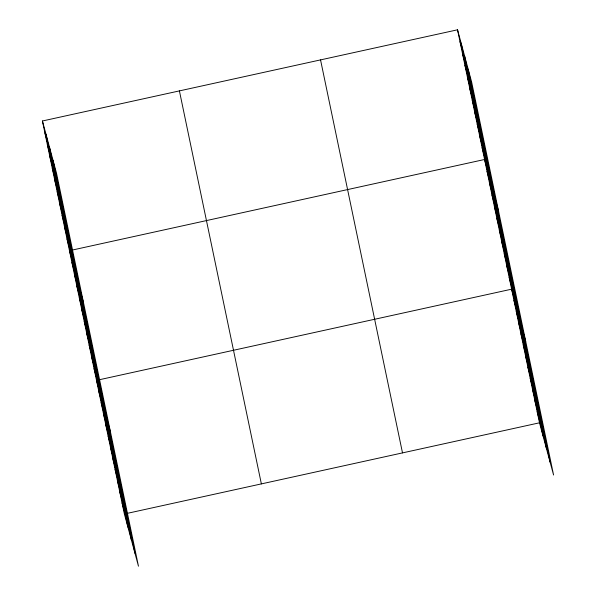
<?xml version="1.0" encoding="UTF-8"?>
<svg xmlns="http://www.w3.org/2000/svg" width="596" height="596" viewBox="0 0 596 596"><rect width="100%" height="100%" fill="white"/><g stroke="black" fill="none" stroke-linecap="round" stroke-linejoin="round"><path stroke-width="0.89" d="M42.42 120.988L56.508 173.198L138.466 566.2L124.378 513.99L42.42 120.988L457.534 29.8L471.622 82.01L553.58 475.012L539.492 422.802L457.534 29.8M72.138 250.089L484.578 159.49L498.666 211.699M99.182 379.779L511.621 289.179L525.709 341.389M127.052 513.402L539.492 422.802M459.993 41.593L463.554 54.795M462.451 53.379L466.012 66.581M464.91 65.173L468.471 78.374M467.368 76.959L470.929 90.16M469.827 88.752L473.388 101.953M472.285 100.538L475.846 113.739M474.744 112.331L478.305 125.532M477.202 124.117L480.763 137.318M479.661 135.91L483.222 149.112M482.119 147.696L485.68 160.905M487.036 171.283L490.597 184.484M489.495 183.069L493.056 196.27M491.953 194.862L495.514 208.064M494.412 206.648L497.973 219.85M496.87 218.441L500.431 231.643M499.329 230.227L502.89 243.429M501.787 242.021L505.348 255.222M504.246 253.807L507.807 267.015M506.704 265.6L510.265 278.801M509.163 277.393L512.724 290.595M513.946 300.317L517.507 313.518M516.27 311.447L519.831 324.649M518.587 322.585L522.148 335.786M520.911 333.723L524.473 346.924M523.236 344.853L526.797 358.054M525.553 355.991L529.121 369.192M527.877 367.129L531.438 380.33M530.202 378.259L533.763 391.46M532.519 389.397L536.087 402.598M534.843 400.527L538.404 413.728M537.167 411.665L540.728 424.866M44.886 132.781L48.447 145.983M47.345 144.567L50.906 157.769M49.803 156.361L53.364 169.562M52.262 168.147L55.823 181.348M54.72 179.94L58.281 193.141M57.179 191.726L60.74 204.927M59.637 203.519L63.198 216.72M62.096 215.305L65.657 228.506M64.554 227.098L68.115 240.3M67.013 238.884L70.574 252.093M69.471 250.678L83.559 302.887M71.93 262.471L75.491 275.672M74.388 274.257L77.949 287.458M76.847 286.05L80.408 299.252M79.305 297.836L82.866 311.038M81.764 309.629L85.325 322.831M84.222 321.415L87.783 334.617M86.681 333.209L90.242 346.41M89.139 344.995L92.7 358.203M91.598 356.788L95.159 369.989M94.056 368.581L97.617 381.783M96.515 380.367L110.603 432.577M98.839 391.505L102.4 404.706M101.156 402.635L104.725 415.837M103.481 413.773L107.042 426.974M105.805 424.911L109.366 438.112M108.122 436.041L111.69 449.242M110.446 447.179L114.007 460.38M112.771 458.309L116.332 471.518M115.095 469.447L118.656 482.648M117.412 480.585L120.973 493.786M119.736 491.715L123.297 504.916M122.061 502.853L125.622 516.054M468.143 69.136L550.101 462.138M464.567 55.875L546.525 448.877M461.095 43.001L543.053 436.004M320.544 59.891L402.501 452.893M179.411 90.897L261.368 483.892M53.037 160.324L134.994 553.326M49.461 147.063L131.418 540.065M45.989 134.189L127.939 527.192"/></g></svg>
